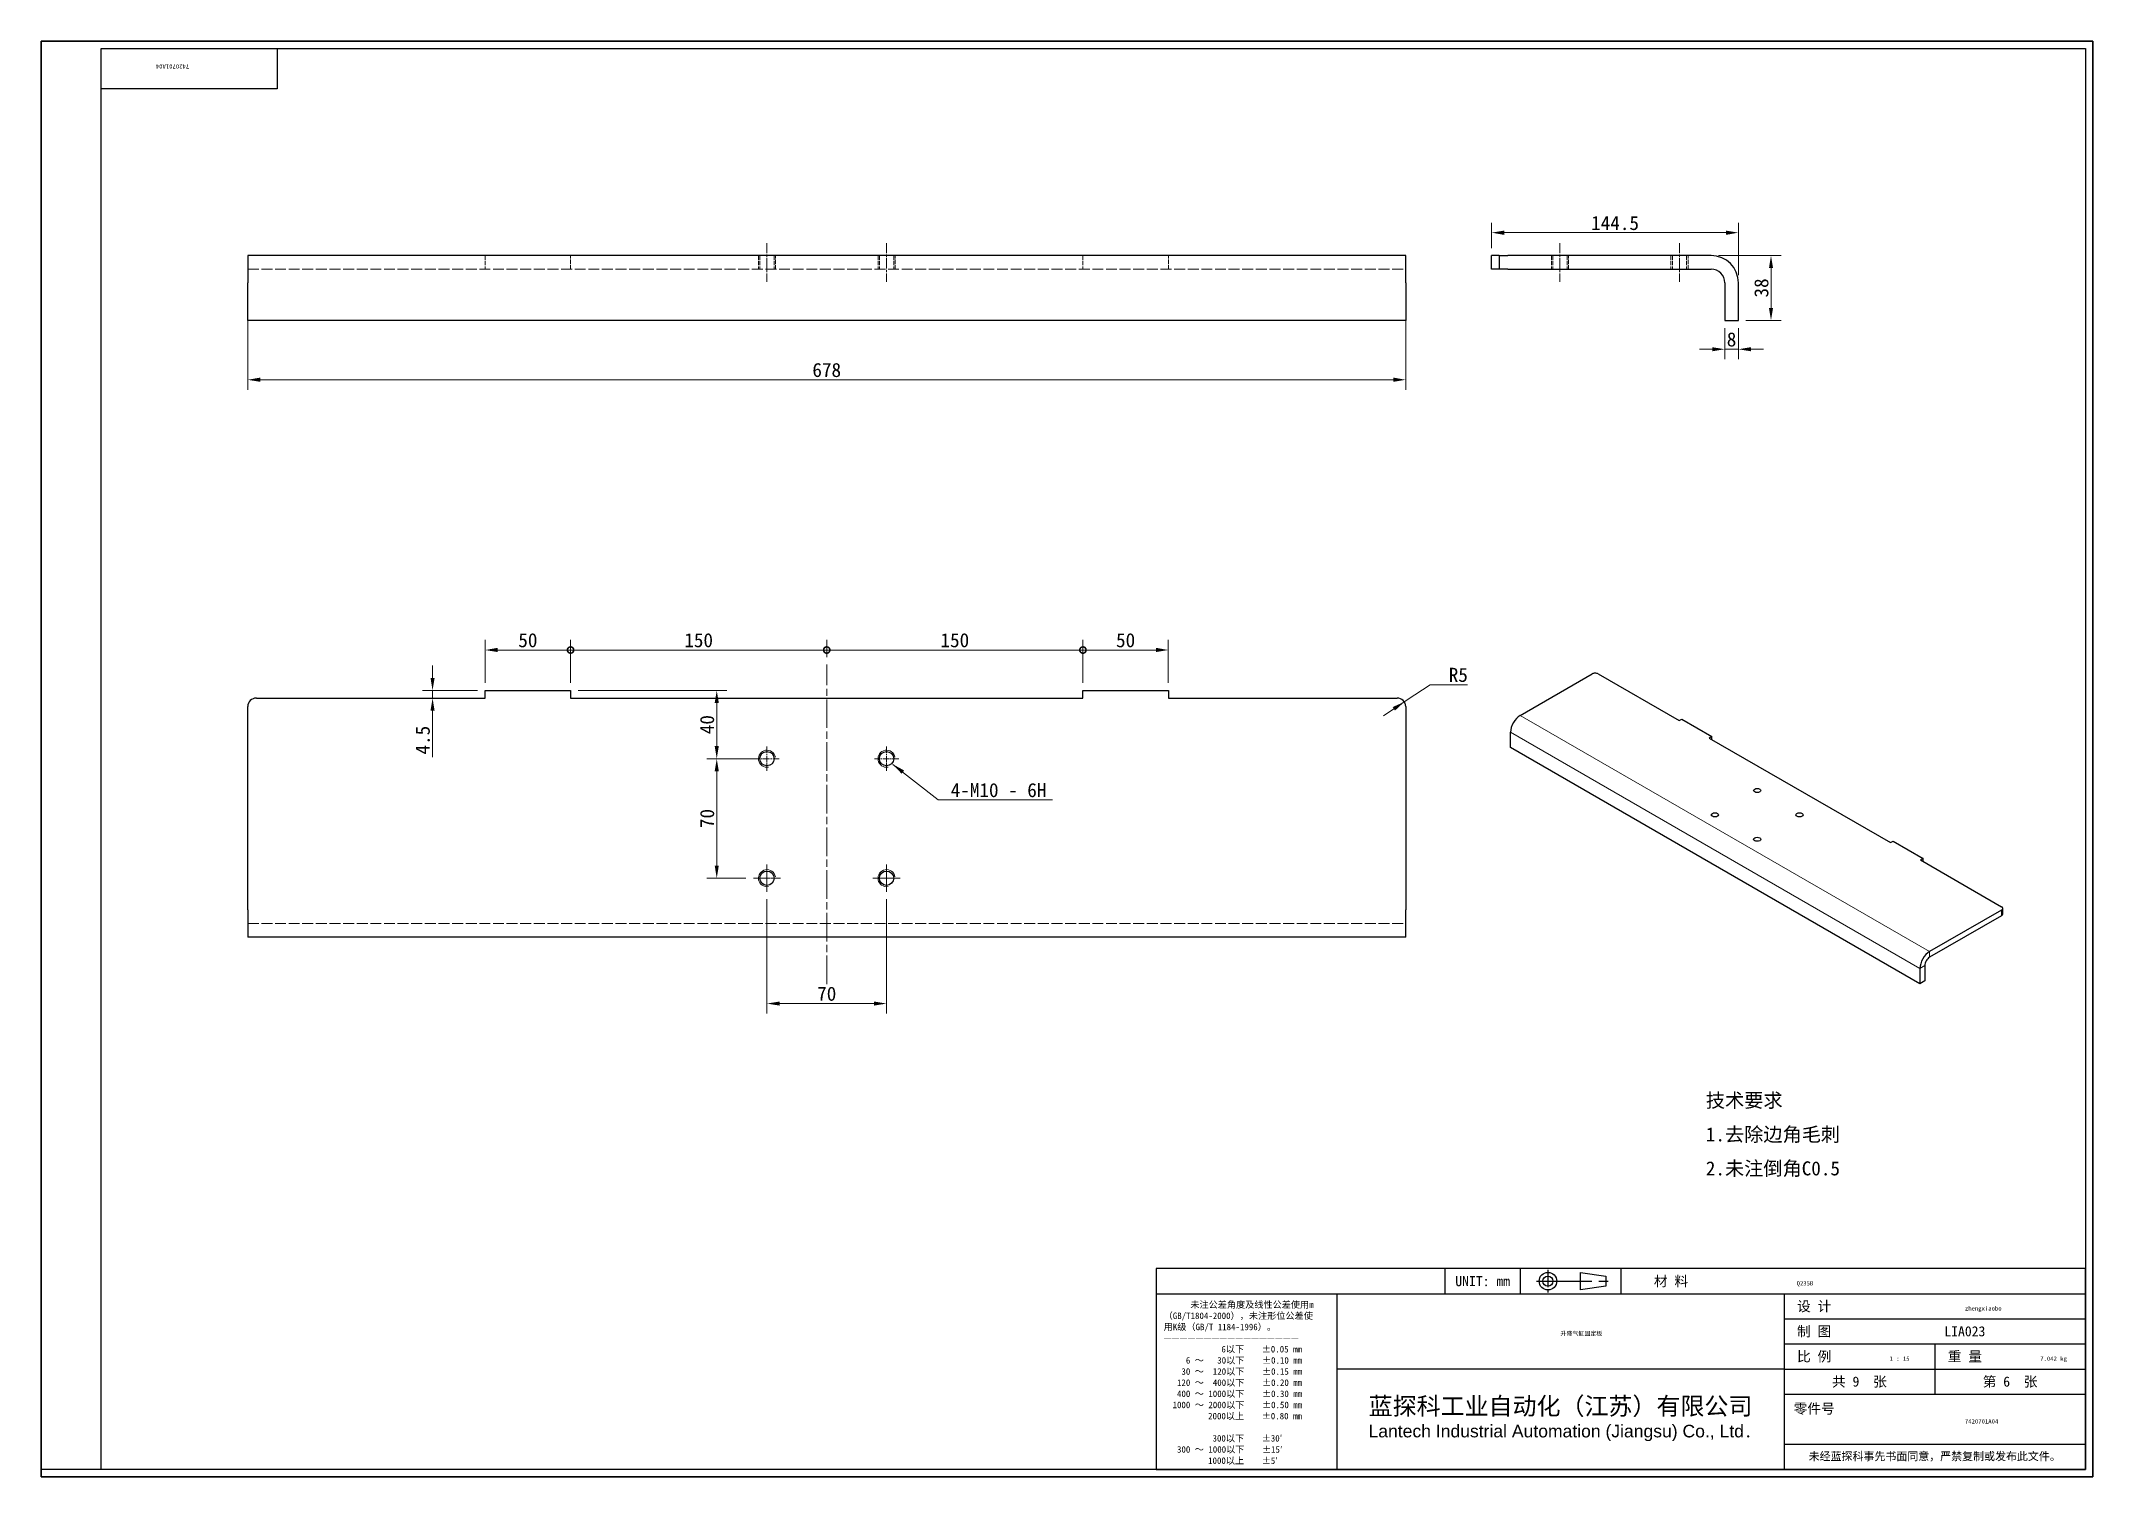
# Model space of a CAD drawing. Header units: millimetres. Extents: x 18 to 1219, y 16 to 857.
import ezdxf
from ezdxf.enums import TextEntityAlignment as Align

# ---------------------------------------------------------------- set-up
doc = ezdxf.new("R2018")
doc.units = ezdxf.units.MM
doc.header["$LTSCALE"] = 2.941176
doc.linetypes.add('CHAIN', pattern=[0.3543, 0.2362, -0.0295, 0.0591, -0.0295])
doc.linetypes.add('DASHED', pattern=[0.2067, 0.1654, -0.0413])
for name, color, linetype, lineweight in [('1', 7, 'Continuous', 18), ('可见 (ISO)', 7, 'Continuous', 25), ('可见窄的 (ISO)', 7, 'Continuous', 18), ('图框 (ISO)', 7, 'Continuous', 35), ('标题 (ISO)', 7, 'Continuous', 25)]:
    doc.layers.add(name, color=color, linetype=linetype, lineweight=lineweight)
for name, color, linetype, lineweight, true_color in [('中心标记 (ISO)', 1, 'CHAIN', 18, 0xff0000), ('中心线 (ISO)', 1, 'CHAIN', 18, 0xff0000), ('尺寸 (ISO)', 7, 'Continuous', 18, 0x008000), ('符号 (ISO)', 7, 'Continuous', 18, 0x008000), ('隐藏 (ISO)', 5, 'DASHED', 18, 0x0000ff)]:
    doc.layers.add(name, color=color, linetype=linetype, lineweight=lineweight, true_color=true_color)
doc.styles.get("Standard").update_dxf_attribs({"font": 'simfang.ttf'})
doc.styles.add('文本样式164', font='SimSun.ttf')
doc.styles.add('最新国标', font='simfang.ttf')
doc.styles.add('注释文本 (ISO)', font='simfang.ttf')
doc.styles.add('添加1', font='simfang.ttf')
doc.dimstyles.new('默认 (GB)', dxfattribs={"dimscale": 2.941176, "dimtxt": 2.8, "dimasz": 2.5, "dimexe": 2, "dimexo": 1.5, "dimgap": 0.5, "dimtad": 1, "dimtoh": 1, "dimdsep": 46, "dimtxsty": '最新国标', "dimcen": 0.09, "dimdle": 10, "dimclrd": 256, "dimclre": 256, "dimclrt": 256, "dimazin": 2, "dimtfac": 0.535714, "dimtdec": 3, "dimtmove": 0, "dimatfit": 3, "dimfxl": 0, "dimtolj": 1, "dimlwd": -1, "dimlwe": -1, "dimarcsym": 0})
doc.dimstyles.new('默认 (GB)$7', dxfattribs={"dimscale": 2.941176, "dimtxt": 2.8, "dimasz": 2.5, "dimexe": 2, "dimexo": 1.5, "dimgap": 0.5, "dimtad": 1, "dimtoh": 1, "dimdsep": 46, "dimtxsty": '最新国标', "dimcen": 0.09, "dimdle": 10, "dimclrd": 256, "dimclre": 256, "dimclrt": 256, "dimazin": 2, "dimtfac": 0.535714, "dimtdec": 3, "dimtmove": 0, "dimatfit": 3, "dimfxl": 0, "dimtolj": 1, "dimlwd": -1, "dimlwe": -1, "dimarcsym": 0})

# ---------------------------------------------------------------- blocks, each defined once
blk = doc.blocks.new('图框 最新国标')
at = {"layer": '图框 (ISO)'}
for p, q in [((6, 7), (6, 291.5)), ((6, 291.5), (414.5, 291.5)), ((414.5, 291.5), (414.5, 5.5)), ((6, 7), (6, 5.5)), ((6, 7), (6, 5.5)), ((414.5, 5.5), (6, 5.5))]:
    blk.add_line(p, q, dxfattribs=at)
at = {"layer": '图框 (ISO)', "color": 7, "linetype": 'Continuous', "lineweight": 25}
for p, q in [((18, 290), (413, 290)), ((18, 7), (18, 290)), ((18, 290), (413, 290)), ((53, 290), (53, 282)), ((413, 290), (413, 7)), ((413, 290), (413, 7)), ((53, 282), (18, 282)), ((413, 7), (6, 7)), ((413, 7), (18, 7))]:
    blk.add_line(p, q, dxfattribs=at)
at = {"layer": '图框 (ISO)', "lineweight": 30}
blk.add_attdef('零件代号', text='', height=2.5, rotation=180, dxfattribs=at).set_placement((35.5, 286), align=Align.MIDDLE_CENTER)
blk = doc.blocks.new('标题栏 最新国标')
at = {"layer": '标题 (ISO)'}
for p, q in [((381.98, -183.84), (196.98, -183.84)), ((196.98, -183.84), (196.98, -223.84)), ((254.48, -183.84), (254.48, -188.84)), ((269.48, -183.84), (269.48, -188.84)), ((281.48, -188.09), (281.48, -184.59)), ((281.48, -184.59), (286.48, -185.34)), ((286.48, -187.34), (281.48, -188.09)), ((286.48, -185.34), (286.48, -187.34)), ((289.48, -183.84), (289.48, -188.84)), ((381.98, -223.84), (381.98, -183.84)), ((383.48, -183.84), (383.48, -225.34)), ((196.98, -188.84), (381.98, -188.84)), ((232.98, -188.84), (232.98, -223.84)), ((321.98, -188.84), (321.98, -223.84)), ((321.98, -193.84), (381.98, -193.84)), ((321.98, -198.84), (381.98, -198.84)), ((351.98, -198.84), (351.98, -208.84)), ((321.98, -203.84), (232.98, -203.84)), ((321.98, -203.84), (381.98, -203.84)), ((321.98, -208.84), (381.98, -208.84)), ((321.98, -218.84), (381.98, -218.84)), ((196.98, -223.84), (381.98, -223.84)), ((383.48, -225.34), (196.98, -225.34))]:
    blk.add_line(p, q, dxfattribs=at)
at = {"layer": '标题 (ISO)', "linetype": 'CHAIN', "ltscale": 15.834605}
blk.add_line((272.73, -186.34), (286.98, -186.34), dxfattribs=at)
at = {"layer": '标题 (ISO)', "linetype": 'CHAIN', "ltscale": 5.000333}
blk.add_line((274.98, -184.09), (274.98, -188.59), dxfattribs=at)
at = {"layer": '标题 (ISO)'}
for radius in [1.75, 1]:
    blk.add_circle((274.98, -186.34), radius, dxfattribs=at)
at = {"layer": '1', "style": '文本样式164'}
for s, p in [('UNIT: mm', (261.98, -186.34)), ('材 料', (299.48, -186.34)), ('设 计', (327.98, -191.34)), ('制 图', (327.98, -196.34)), ('比 例', (327.98, -201.34)), ('重 量', (357.98, -201.34)), ('共 9  张', (336.98, -206.34)), ('第 6  张', (366.98, -206.34))]:
    blk.add_text(s, height=2, dxfattribs=at).set_placement(p, align=Align.MIDDLE_CENTER)
at = {"layer": '标题 (ISO)', "style": '注释文本 (ISO)'}
for s, insert, char_height, attachment_point, line_spacing_factor in [('\\fSimSun|b0|i0;{\\H1.3000;      未注公差角度及线性公差使用m\\P}\\fSimSun|b0|i0;{\\H1.3000;（GB/T1804-2000），未注形位公差使\\P}\\fSimSun|b0|i0;{\\H1.3000;用K级（GB/T 1184-1996）。\\P}\\fSimSun|b0|i0;{\\H1.3000;—————————————————\\P}\\fSimSun|b0|i0;{\\H1.3000;             6以下    ±0.05 mm\\P}\\fSimSun|b0|i0;{\\H1.3000;     6 ～   30以下    ±0.10 mm\\P}\\fSimSun|b0|i0;{\\H1.3000;    30 ～  120以下    ±0.15 mm\\P}\\fSimSun|b0|i0;{\\H1.3000;   120 ～  400以下    ±0.20 mm\\P}\\fSimSun|b0|i0;{\\H1.3000;   400 ～ 1000以下    ±0.30 mm\\P}\\fSimSun|b0|i0;{\\H1.3000;  1000 ～ 2000以下    ±0.50 mm\\P}\\fSimSun|b0|i0;{\\H1.3000;          2000以上    ±0.80 mm\\P}\\fSimSun|b0|i0;{\\H1.3000;\\P}\\fSimSun|b0|i0;{\\H1.3000;           300以下    ±30′\\P}\\fSimSun|b0|i0;{\\H1.3000;   300 ～ 1000以下    ±15′\\P}\\fSimSun|b0|i0;{\\H1.3000;          1000以上    ±5′}', (198.48, -206.63), 1.3, 4, 1.023913), ('\\pxsm0.94;\\fMicrosoft YaHei|b0|i0;{\\H3.5000;蓝探科工业自动化（江苏）有限公司\\P}\\fArial|b0|i0;{\\H2.5000;Lantech Industrial Automation (Jiangsu) Co., Ltd}\\fFangSong|b0|i0;{\\H2.5000;.}', (277.48, -213.84), 2, 5, 0.978695)]:
    blk.add_mtext(s, dxfattribs=dict(at, insert=insert, char_height=char_height, attachment_point=attachment_point, line_spacing_factor=line_spacing_factor))
at = {"layer": '标题 (ISO)', "attachment_point": 5, "style": '注释文本 (ISO)'}
for s, insert, char_height in [('\\fFangSong|b0|i0;LIA023', (357.98, -196.34), 2), ('\\fFangSong|b0|i0;零件号', (327.98, -211.84), 2), ('\\fSimSun|b0|i0;{\\H1.6000;未经蓝探科事先书面同意，严禁复制或发布此文件。}', (351.98, -221.34), 1.6)]:
    blk.add_mtext(s, dxfattribs=dict(at, insert=insert, char_height=char_height))
at = {"layer": '标题 (ISO)', "lineweight": 30, "flags": 104}
for tag, height, p in [('材料', 2, (324.48, -186.34)), ('设计人', 2, (357.98, -191.34)), ('库存编号', 3.5, (277.48, -196.34)), ('视图比例', 2, (342.98, -201.34)), ('质量\\P3;', 2, (372.98, -201.34)), ('零件代号', 3.5, (357.98, -213.84))]:
    blk.add_attdef(tag, text='', height=height, dxfattribs=at).set_placement(p, align=Align.MIDDLE_CENTER)
blk = doc.blocks.new('*D5')
at = {"layer": 'Defpoints', "color": 0, "transparency": 16777216}
for p in [(138.7, 723.7), (816.7, 723.7), (816.7, 658.9)]:
    blk.add_point(p, dxfattribs=at)
at = {"layer": '尺寸 (ISO)', "color": 116, "true_color": 0x00803f, "transparency": 16777216}
for p, q in [((138.7, 719.2), (138.7, 653.1)), ((816.7, 719.2), (816.7, 653.1)), ((146.1, 658.9), (809.4, 658.9))]:
    blk.add_line(p, q, dxfattribs=at)
for points in [[(146.1, 660.2), (146.1, 657.7), (138.7, 658.9)], [(809.4, 660.2), (809.4, 657.7), (816.7, 658.9)]]:
    blk.add_solid(points, dxfattribs=at)
at = {"layer": '尺寸 (ISO)', "transparency": 16777216, "insert": (477.7, 664.6), "char_height": 8.24, "attachment_point": 5, "style": '最新国标'}
blk.add_mtext('\\A1;678', dxfattribs=at)
blk = doc.blocks.new('*D6')
at = {"layer": 'Defpoints', "color": 0, "transparency": 16777216}
for p in [(1003.5, 693.7), (1011.5, 693.7), (1011.5, 676.8)]:
    blk.add_point(p, dxfattribs=at)
at = {"layer": '尺寸 (ISO)', "color": 116, "true_color": 0x00803f, "transparency": 16777216}
for p, q in [((1003.5, 689.2), (1003.5, 670.9)), ((1011.5, 689.2), (1011.5, 670.9)), ((996.2, 676.8), (988.8, 676.8)), ((1003.5, 676.8), (1011.5, 676.8)), ((1018.9, 676.8), (1026.2, 676.8))]:
    blk.add_line(p, q, dxfattribs=at)
for points in [[(996.2, 678), (996.2, 675.6), (1003.5, 676.8)], [(1018.9, 678), (1018.9, 675.6), (1011.5, 676.8)]]:
    blk.add_solid(points, dxfattribs=at)
at = {"layer": '尺寸 (ISO)', "transparency": 16777216, "insert": (1007.5, 682.5), "char_height": 8.24, "attachment_point": 5, "style": '最新国标'}
blk.add_mtext('\\A1;8', dxfattribs=at)
blk = doc.blocks.new('*D7')
at = {"layer": 'Defpoints', "color": 0, "transparency": 16777216}
for p in [(221, 472.4), (246.9, 472.4), (277.7, 476.9)]:
    blk.add_point(p, dxfattribs=at)
at = {"layer": '尺寸 (ISO)', "color": 116, "true_color": 0x00803f, "transparency": 16777216}
for p, q in [((246.9, 484.3), (246.9, 491.6)), ((273.3, 476.9), (241, 476.9)), ((246.9, 476.9), (246.9, 472.4)), ((246.9, 465.1), (246.9, 437.9))]:
    blk.add_line(p, q, dxfattribs=at)
for points in [[(245.7, 484.3), (248.1, 484.3), (246.9, 476.9)], [(245.7, 465.1), (248.1, 465.1), (246.9, 472.4)]]:
    blk.add_solid(points, dxfattribs=at)
at = {"layer": '尺寸 (ISO)', "transparency": 16777216, "insert": (241.2, 447.8), "char_height": 8.24, "attachment_point": 5, "rotation": 90, "style": '最新国标'}
blk.add_mtext('\\A1;4.5', dxfattribs=at)
blk = doc.blocks.new('*D8')
at = {"layer": 'Defpoints', "color": 0, "transparency": 16777216}
for p in [(815.9, 470.2), (811.7, 467.4)]:
    blk.add_point(p, dxfattribs=at)
at = {"layer": '尺寸 (ISO)', "color": 116, "true_color": 0x00803f, "transparency": 16777216}
for p, q in [((811.7, 467.4), (815.9, 470.2)), ((815.9, 470.2), (822, 474.3)), ((831, 480.3), (822, 474.3)), ((852.9, 480.3), (831, 480.3)), ((809.8, 466.1), (803.7, 462))]:
    blk.add_line(p, q, dxfattribs=at)
blk.add_solid([(809.1, 467.2), (810.4, 465.1), (815.9, 470.2)], dxfattribs=at)
at = {"layer": '尺寸 (ISO)', "transparency": 16777216, "insert": (847.5, 486), "char_height": 8.24, "attachment_point": 5, "style": '最新国标'}
blk.add_mtext('\\A1;R5', dxfattribs=at)
blk = doc.blocks.new('_DotSmall')
at = {"color": 0, "linetype": 'ByBlock', "const_width": 0.5}
blk.add_lwpolyline([(-0.0625, 0, 1), (0.0625, 0, 1)], format="xyb", close=True, dxfattribs=at)
blk = doc.blocks.new('*D9')
at = {"layer": 'Defpoints', "color": 0, "transparency": 16777216}
for p in [(327.7, 500.6), (277.7, 476.9), (327.7, 476.9)]:
    blk.add_point(p, dxfattribs=at)
at = {"layer": '尺寸 (ISO)', "color": 116, "true_color": 0x00803f, "transparency": 16777216}
for p, q in [((277.7, 481.4), (277.7, 506.5)), ((327.7, 481.4), (327.7, 506.5)), ((285.1, 500.6), (327.7, 500.6))]:
    blk.add_line(p, q, dxfattribs=at)
blk.add_solid([(285.1, 501.9), (285.1, 499.4), (277.7, 500.6)], dxfattribs=at)
at = {"layer": '尺寸 (ISO)', "color": 116, "true_color": 0x00803f, "transparency": 16777216, "xscale": 7.352941176470588, "yscale": 7.352941176470588, "zscale": 7.352941176470588}
blk.add_blockref('_DotSmall', (327.7, 500.6), dxfattribs=at)
at = {"layer": '尺寸 (ISO)', "transparency": 16777216, "insert": (302.7, 506.3), "char_height": 8.24, "attachment_point": 5, "style": '最新国标'}
blk.add_mtext('\\A1;50', dxfattribs=at)
blk = doc.blocks.new('*D11')
at = {"layer": 'Defpoints', "color": 0, "transparency": 16777216}
for p in [(477.7, 500.6), (477.7, 492), (327.7, 476.9)]:
    blk.add_point(p, dxfattribs=at)
at = {"layer": '尺寸 (ISO)', "color": 116, "true_color": 0x00803f, "transparency": 16777216}
for p, q in [((327.7, 481.4), (327.7, 506.5)), ((477.7, 496.4), (477.7, 506.5)), ((327.7, 500.6), (477.7, 500.6))]:
    blk.add_line(p, q, dxfattribs=at)
at = {"layer": '尺寸 (ISO)', "color": 116, "true_color": 0x00803f, "transparency": 16777216, "xscale": 7.352941176470588, "yscale": 7.352941176470588, "zscale": 7.352941176470588, "rotation": 180}
blk.add_blockref('_DotSmall', (327.7, 500.6), dxfattribs=at)
at = {"layer": '尺寸 (ISO)', "color": 116, "true_color": 0x00803f, "transparency": 16777216, "xscale": 7.352941176470588, "yscale": 7.352941176470588, "zscale": 7.352941176470588}
blk.add_blockref('_DotSmall', (477.7, 500.6), dxfattribs=at)
at = {"layer": '尺寸 (ISO)', "transparency": 16777216, "insert": (402.7, 506.3), "char_height": 8.24, "attachment_point": 5, "style": '最新国标'}
blk.add_mtext('\\A1;150', dxfattribs=at)
blk = doc.blocks.new('*D12')
at = {"layer": 'Defpoints', "color": 0, "transparency": 16777216}
for p in [(627.7, 500.6), (477.7, 492), (627.7, 476.9)]:
    blk.add_point(p, dxfattribs=at)
at = {"layer": '尺寸 (ISO)', "color": 116, "true_color": 0x00803f, "transparency": 16777216}
for p, q in [((477.7, 496.4), (477.7, 506.5)), ((627.7, 481.4), (627.7, 506.5)), ((477.7, 500.6), (627.7, 500.6))]:
    blk.add_line(p, q, dxfattribs=at)
at = {"layer": '尺寸 (ISO)', "color": 116, "true_color": 0x00803f, "transparency": 16777216, "xscale": 7.352941176470588, "yscale": 7.352941176470588, "zscale": 7.352941176470588, "rotation": 180}
blk.add_blockref('_DotSmall', (477.7, 500.6), dxfattribs=at)
at = {"layer": '尺寸 (ISO)', "color": 116, "true_color": 0x00803f, "transparency": 16777216, "xscale": 7.352941176470588, "yscale": 7.352941176470588, "zscale": 7.352941176470588}
blk.add_blockref('_DotSmall', (627.7, 500.6), dxfattribs=at)
at = {"layer": '尺寸 (ISO)', "transparency": 16777216, "insert": (552.7, 506.3), "char_height": 8.24, "attachment_point": 5, "style": '最新国标'}
blk.add_mtext('\\A1;150', dxfattribs=at)
blk = doc.blocks.new('*D13')
at = {"layer": 'Defpoints', "color": 0, "transparency": 16777216}
for p in [(677.7, 500.6), (627.7, 476.9), (677.7, 476.9)]:
    blk.add_point(p, dxfattribs=at)
at = {"layer": '尺寸 (ISO)', "color": 116, "true_color": 0x00803f, "transparency": 16777216}
for p, q in [((627.7, 481.4), (627.7, 506.5)), ((677.7, 481.4), (677.7, 506.5)), ((627.7, 500.6), (670.4, 500.6))]:
    blk.add_line(p, q, dxfattribs=at)
blk.add_solid([(670.4, 501.9), (670.4, 499.4), (677.7, 500.6)], dxfattribs=at)
at = {"layer": '尺寸 (ISO)', "color": 116, "true_color": 0x00803f, "transparency": 16777216, "xscale": 7.352941176470588, "yscale": 7.352941176470588, "zscale": 7.352941176470588, "rotation": 180}
blk.add_blockref('_DotSmall', (627.7, 500.6), dxfattribs=at)
at = {"layer": '尺寸 (ISO)', "transparency": 16777216, "insert": (652.7, 506.3), "char_height": 8.24, "attachment_point": 5, "style": '最新国标'}
blk.add_mtext('\\A1;50', dxfattribs=at)
blk = doc.blocks.new('*D14')
at = {"layer": 'Defpoints', "color": 0, "transparency": 16777216}
for p in [(327.7, 476.9), (413.3, 476.9), (442.7, 436.9)]:
    blk.add_point(p, dxfattribs=at)
at = {"layer": '尺寸 (ISO)', "color": 116, "true_color": 0x00803f, "transparency": 16777216}
for p, q in [((332.1, 476.9), (419.2, 476.9)), ((413.3, 444.3), (413.3, 469.6)), ((438.3, 436.9), (407.4, 436.9))]:
    blk.add_line(p, q, dxfattribs=at)
for points in [[(412.1, 469.6), (414.5, 469.6), (413.3, 476.9)], [(412.1, 444.3), (414.5, 444.3), (413.3, 436.9)]]:
    blk.add_solid(points, dxfattribs=at)
at = {"layer": '尺寸 (ISO)', "transparency": 16777216, "insert": (407.7, 456.9), "char_height": 8.24, "attachment_point": 5, "rotation": 90, "style": '最新国标'}
blk.add_mtext('\\A1;40', dxfattribs=at)
blk = doc.blocks.new('*D15')
at = {"layer": 'Defpoints', "color": 0, "transparency": 16777216}
for p in [(435.6, 436.9), (413.3, 366.9), (434.8, 366.9)]:
    blk.add_point(p, dxfattribs=at)
at = {"layer": '尺寸 (ISO)', "color": 116, "true_color": 0x00803f, "transparency": 16777216}
for p, q in [((431.2, 436.9), (407.4, 436.9)), ((413.3, 429.6), (413.3, 374.3)), ((430.4, 366.9), (407.4, 366.9))]:
    blk.add_line(p, q, dxfattribs=at)
for points in [[(412.1, 429.6), (414.5, 429.6), (413.3, 436.9)], [(412.1, 374.3), (414.5, 374.3), (413.3, 366.9)]]:
    blk.add_solid(points, dxfattribs=at)
at = {"layer": '尺寸 (ISO)', "transparency": 16777216, "insert": (407.7, 401.9), "char_height": 8.24, "attachment_point": 5, "rotation": 90, "style": '最新国标'}
blk.add_mtext('\\A1;70', dxfattribs=at)
blk = doc.blocks.new('*D16')
at = {"layer": 'Defpoints', "color": 0, "transparency": 16777216}
for p in [(442.7, 359), (512.7, 359), (512.7, 293.5)]:
    blk.add_point(p, dxfattribs=at)
at = {"layer": '尺寸 (ISO)', "color": 116, "true_color": 0x00803f, "transparency": 16777216}
for p, q in [((442.7, 354.6), (442.7, 287.6)), ((512.7, 354.6), (512.7, 287.6)), ((450.1, 293.5), (505.4, 293.5))]:
    blk.add_line(p, q, dxfattribs=at)
for points in [[(450.1, 294.7), (450.1, 292.3), (442.7, 293.5)], [(505.4, 294.7), (505.4, 292.3), (512.7, 293.5)]]:
    blk.add_solid(points, dxfattribs=at)
at = {"layer": '尺寸 (ISO)', "transparency": 16777216, "insert": (477.7, 299.2), "char_height": 8.24, "attachment_point": 5, "style": '最新国标'}
blk.add_mtext('\\A1;70', dxfattribs=at)
blk = doc.blocks.new('*D17')
at = {"layer": 'Defpoints', "color": 0, "transparency": 16777216}
for p in [(1011.5, 745.1), (867, 731.7), (1011.5, 715.7)]:
    blk.add_point(p, dxfattribs=at)
at = {"layer": '尺寸 (ISO)', "color": 116, "true_color": 0x00803f, "transparency": 16777216}
for p, q in [((867, 736.1), (867, 750.9)), ((874.4, 745.1), (1004.2, 745.1)), ((1011.5, 720.1), (1011.5, 750.9))]:
    blk.add_line(p, q, dxfattribs=at)
for points in [[(874.4, 746.3), (874.4, 743.8), (867, 745.1)], [(1004.2, 746.3), (1004.2, 743.8), (1011.5, 745.1)]]:
    blk.add_solid(points, dxfattribs=at)
at = {"layer": '尺寸 (ISO)', "transparency": 16777216, "insert": (939.3, 750.7), "char_height": 8.24, "attachment_point": 5, "style": '最新国标'}
blk.add_mtext('\\A1;144.5', dxfattribs=at)
blk = doc.blocks.new('*D18')
at = {"layer": 'Defpoints', "color": 0, "transparency": 16777216}
for p in [(995.5, 731.7), (1011.5, 693.7), (1030.6, 693.7)]:
    blk.add_point(p, dxfattribs=at)
at = {"layer": '尺寸 (ISO)', "color": 116, "true_color": 0x00803f, "transparency": 16777216}
for p, q in [((999.9, 731.7), (1036.5, 731.7)), ((1030.6, 724.3), (1030.6, 701)), ((1015.9, 693.7), (1036.5, 693.7))]:
    blk.add_line(p, q, dxfattribs=at)
for points in [[(1029.4, 724.3), (1031.8, 724.3), (1030.6, 731.7)], [(1029.4, 701), (1031.8, 701), (1030.6, 693.7)]]:
    blk.add_solid(points, dxfattribs=at)
at = {"layer": '尺寸 (ISO)', "transparency": 16777216, "insert": (1025, 712.7), "char_height": 8.24, "attachment_point": 5, "rotation": 90, "style": '最新国标'}
blk.add_mtext('\\A1;38', dxfattribs=at)

msp = doc.modelspace()

# ---------------------------------------------------------------- linework, layer by layer
at = {"layer": '中心标记 (ISO)', "ltscale": 5.386856}
for p, q in [((449.8487, 436.9417), (435.5903, 436.9417)), ((442.7195, 444.0709), (442.7195, 429.8125)), ((519.8487, 436.9417), (505.5903, 436.9417)), ((512.7195, 444.0709), (512.7195, 429.8125)), ((442.7195, 374.0709), (442.7195, 359.8125)), ((512.7195, 374.0709), (512.7195, 359.8125)), ((449.8487, 366.9417), (435.5903, 366.9417)), ((519.8487, 366.9417), (505.5903, 366.9417))]:
    msp.add_line(p, q, dxfattribs=at)
at = {"layer": '中心标记 (ISO)', "ltscale": 6.00042}
for p, q in [((442.7195, 374.8829), (442.7195, 359.0005)), ((512.7195, 374.8829), (512.7195, 359.0005)), ((450.6607, 366.9417), (434.7783, 366.9417)), ((520.6607, 366.9417), (504.7783, 366.9417))]:
    msp.add_line(p, q, dxfattribs=at)
at = {"layer": '中心线 (ISO)', "ltscale": 8.578422}
for p, q in [((442.7195, 739.0053), (442.7195, 716.2994)), ((512.7195, 739.0053), (512.7195, 716.2994)), ((907.0263, 739.0053), (907.0263, 716.2994)), ((977.0263, 739.0053), (977.0263, 716.2994))]:
    msp.add_line(p, q, dxfattribs=at)
at = {"layer": '中心线 (ISO)', "ltscale": 23.990969}
msp.add_line((477.7195, 304.9261), (477.7195, 492.033), dxfattribs=at)
at = {"layer": '可见 (ISO)'}
for p, q in [((816.7195, 731.6524), (138.7195, 731.6524)), ((138.7195, 731.6524), (138.7195, 715.6524)), ((816.7195, 715.6524), (816.7195, 731.6524)), ((871.5263, 731.6524), (867.0263, 731.6524)), ((867.0263, 723.6524), (867.0263, 731.6524)), ((871.5263, 723.6524), (867.0263, 723.6524)), ((871.5263, 731.6524), (876.5263, 731.6524)), ((871.5263, 731.6524), (871.5263, 723.6524)), ((876.5263, 723.6524), (871.5263, 723.6524)), ((995.5263, 731.6524), (876.5263, 731.6524)), ((876.5263, 723.6524), (995.5263, 723.6524)), ((138.7195, 693.6524), (138.7195, 715.6524)), ((816.7195, 715.6524), (816.7195, 693.6524)), ((1003.5263, 715.6524), (1003.5263, 693.6524)), ((1011.5263, 693.6524), (1011.5263, 715.6524)), ((816.7195, 693.6524), (138.7195, 693.6524)), ((1003.5263, 693.6524), (1011.5263, 693.6524)), ((883.7563, 462.3159), (925.8291, 486.6067)), ((929.3647, 486.6067), (976.7408, 459.254)), ((143.7195, 472.4417), (277.7195, 472.4417)), ((277.7195, 476.9417), (327.7195, 476.9417)), ((277.7195, 472.4417), (277.7195, 476.9417)), ((327.7195, 476.9417), (327.7195, 472.4417)), ((327.7195, 472.4417), (627.7195, 472.4417)), ((627.7195, 476.9417), (677.7195, 476.9417)), ((627.7195, 472.4417), (627.7195, 476.9417)), ((677.7195, 476.9417), (677.7195, 472.4417)), ((677.7195, 472.4417), (811.7195, 472.4417)), ((138.7195, 348.4417), (138.7195, 467.4417)), ((816.7195, 467.4417), (816.7195, 348.4417)), ((976.7408, 459.254), (978.3318, 460.1726)), ((978.3318, 460.1726), (996.0095, 449.9664)), ((878.0994, 443.5365), (878.0994, 452.5179)), ((996.0095, 449.9664), (994.4185, 449.0478)), ((994.4185, 449.0478), (1100.4845, 387.8106)), ((996.0095, 448.1293), (996.0095, 449.9664)), ((1117.8086, 305.1403), (878.0994, 443.5365)), ((1100.4845, 387.8106), (1102.0755, 388.7292)), ((1102.0755, 388.7292), (1119.7532, 378.5229)), ((1119.7532, 378.5229), (1118.1622, 377.6044)), ((1118.1622, 377.6044), (1165.5383, 350.2517)), ((1119.7532, 376.6858), (1119.7532, 378.5229)), ((138.7195, 348.4417), (138.7195, 332.4417)), ((816.7195, 332.4417), (816.7195, 348.4417)), ((1166.2706, 345.9651), (1166.2706, 349.2311)), ((1165.5383, 348.2105), (1123.4655, 323.9197)), ((1165.5383, 344.9445), (1123.4655, 320.6537)), ((816.7195, 332.4417), (138.7195, 332.4417)), ((1117.8086, 314.1218), (1117.8086, 305.1403)), ((1120.6371, 315.7548), (1120.6371, 306.7733)), ((1120.6371, 306.7733), (1117.8086, 305.1403))]:
    msp.add_line(p, q, dxfattribs=at)
for centre in [(442.7195, 436.9417), (512.7195, 436.9417), (442.7195, 366.9417), (512.7195, 366.9417)]:
    msp.add_circle(centre, 4.188, dxfattribs=at)
for centre, radius, start, end in [((995.5263, 715.6524), 16, 0, 90), ((995.5263, 715.6524), 8, 0, 90), ((143.7195, 467.4417), 5, 90, 180), ((811.7195, 467.4417), 5, 0, 90)]:
    msp.add_arc(centre, radius, start, end, dxfattribs=at)
for centre, major_axis, start_param, end_param in [((927.5969, 485.5861), (2.5, 0), 0.785398163, 2.35619449), ((883.7563, 455.7839), (4, 6.9282), 0.785398163, 2.35619449), ((1163.7706, 349.2311), (2.5, 0), 5.497787144, 7.068583471), ((1163.7706, 345.9651), (2.5, 0), 5.497787144, 6.283185307), ((1123.4655, 317.3878), (-4, -6.9282), 3.926990817, 5.497787144), ((1123.4655, 317.3878), (-2, -3.4641), 3.926990817, 5.497787144)]:
    msp.add_ellipse(centre, major_axis=major_axis, ratio=0.577350269, start_param=start_param, end_param=end_param, dxfattribs=at)
for centre in [(1022.526, 418.3272), (997.7772, 404.0385), (1047.2747, 404.0385), (1022.526, 389.7498)]:
    msp.add_ellipse(centre, major_axis=(-2.094, 0), ratio=0.577350269, dxfattribs=at)
at = {"layer": '可见窄的 (ISO)'}
for p, q in [((1123.4655, 323.9197), (883.7563, 462.3159)), ((1117.8086, 314.1218), (878.0994, 452.5179)), ((1165.5383, 348.2105), (1165.5383, 344.9445)), ((1120.6371, 315.7548), (1117.8086, 314.1218)), ((1123.4655, 320.6537), (1123.4655, 323.9197))]:
    msp.add_line(p, q, dxfattribs=at)
for centre in [(442.7195, 436.9417), (512.7195, 436.9417), (442.7195, 366.9417), (512.7195, 366.9417)]:
    msp.add_arc(centre, 5, 10, 280, dxfattribs=at)
at = {"layer": '隐藏 (ISO)', "ltscale": 13.120464}
for p, q in [((138.7195, 723.6524), (816.7195, 723.6524)), ((138.7195, 340.4417), (816.7195, 340.4417))]:
    msp.add_line(p, q, dxfattribs=at)
at = {"layer": '隐藏 (ISO)', "ltscale": 5.180675}
for p, q in [((277.7195, 731.6524), (277.7195, 723.6524)), ((327.7195, 723.6524), (327.7195, 731.6524)), ((437.7195, 731.6524), (437.7195, 723.6524)), ((438.5315, 731.6524), (438.5315, 723.6524)), ((446.9075, 731.6524), (446.9075, 723.6524)), ((447.7195, 723.6524), (447.7195, 731.6524)), ((507.7195, 731.6524), (507.7195, 723.6524)), ((508.5315, 731.6524), (508.5315, 723.6524)), ((516.9075, 731.6524), (516.9075, 723.6524)), ((517.7195, 723.6524), (517.7195, 731.6524)), ((627.7195, 731.6524), (627.7195, 723.6524)), ((677.7195, 723.6524), (677.7195, 731.6524)), ((902.0263, 731.6524), (902.0263, 723.6524)), ((902.8383, 731.6524), (902.8383, 723.6524)), ((911.2143, 731.6524), (911.2143, 723.6524)), ((912.0263, 723.6524), (912.0263, 731.6524)), ((972.0263, 731.6524), (972.0263, 723.6524)), ((972.8383, 731.6524), (972.8383, 723.6524)), ((981.2143, 731.6524), (981.2143, 723.6524)), ((982.0263, 723.6524), (982.0263, 731.6524))]:
    msp.add_line(p, q, dxfattribs=at)

# ---------------------------------------------------------------- block references
ref = msp.add_blockref('图框 最新国标', (0, 0), dxfattribs=dict(xscale=2.941176470588235, yscale=2.941176470588235, zscale=2.941176470588235))
lines = msp.add_mtext('7420701A04 ', dxfattribs={"layer": '图框 (ISO)', "insert": (104.4118, 841.1765), "char_height": 2.5, "attachment_point": 1, "rotation": 180})
ref.add_attrib('零件代号', '', (104.4118, 841.1765)).embed_mtext(lines)
ref = msp.add_blockref('标题栏 最新国标', (91.2279, 678.9538), dxfattribs=dict(xscale=2.941176470588235, yscale=2.941176470588235, zscale=2.941176470588235))
lines = msp.add_mtext('7420701A04 ', dxfattribs={"layer": '标题 (ISO)', "insert": (1144.1176, 50), "char_height": 2.5, "attachment_point": 1})
ref.add_attrib('零件代号', '', (1144.1176, 50), dxfattribs={"flags": 104}).embed_mtext(lines)
lines = msp.add_mtext('升降气缸固定板', dxfattribs={"layer": '标题 (ISO)', "insert": (907.3529, 101.4706), "char_height": 2.5, "attachment_point": 1})
ref.add_attrib('库存编号', '', (907.3529, 101.4706), dxfattribs={"flags": 104}).embed_mtext(lines)
lines = msp.add_mtext('7.042 kg', dxfattribs={"layer": '标题 (ISO)', "insert": (1188.2353, 86.7647), "char_height": 2.5, "attachment_point": 1})
ref.add_attrib('质量\\P3;', '', (1188.2353, 86.7647), dxfattribs={"flags": 104}).embed_mtext(lines)
lines = msp.add_mtext('1 : 15', dxfattribs={"layer": '标题 (ISO)', "insert": (1100, 86.7647), "char_height": 2.5, "attachment_point": 1})
ref.add_attrib('视图比例', '', (1100, 86.7647), dxfattribs={"flags": 104}).embed_mtext(lines)
lines = msp.add_mtext('zhengxiaobo', dxfattribs={"layer": '标题 (ISO)', "insert": (1144.1176, 116.1765), "char_height": 2.5, "attachment_point": 1})
ref.add_attrib('设计人', '', (1144.1176, 116.1765), dxfattribs={"flags": 104}).embed_mtext(lines)
lines = msp.add_mtext('Q235B', dxfattribs={"layer": '标题 (ISO)', "insert": (1045.5882, 130.8824), "char_height": 2.5, "attachment_point": 1})
ref.add_attrib('材料', '', (1045.5882, 130.8824), dxfattribs={"flags": 104}).embed_mtext(lines)

# ---------------------------------------------------------------- texts
at = {"layer": '符号 (ISO)'}
for s, insert, char_height, width, attachment_point, line_spacing_factor, style in [('4-M10 - 6H', (550.3018, 414.2958), 8.23529, 62.260752, 7, 0.49, '最新国标'), ('\\fFangSong|b0|i0;{\\H8.2353;技术要求\\P}\\fFangSong|b0|i0;{\\H8.2353;1.去除边角毛刺\\P}\\fFangSong|b0|i0;{\\H8.2353;2.未注倒角C0.5\\P}\\fSegoe UI|b0|i0;{\\H8.2353;\\P}', (992.4498, 206.426), 8.235294, 86.302028, 4, 1.451085, '添加1')]:
    msp.add_mtext(s, dxfattribs=dict(at, insert=insert, char_height=char_height, width=width, attachment_point=attachment_point, line_spacing_factor=line_spacing_factor, style=style))

# ---------------------------------------------------------------- dimensions: what is measured, and where the dimension line sits
at = {"layer": '尺寸 (ISO)', "color": 116, "true_color": 0x00803f}
dim = msp.add_linear_dim(base=(1011.5263, 745.0641), p1=(867.0263, 731.6524), p2=(1011.5263, 715.6524), dimstyle='默认 (GB)', override={"dimgap": 0.5, "dimtoh": 0, "dimdec": 2, "dimtol": 0, "dimlim": 0, "dimtp": 0, "dimtm": 0, "dimtdec": 3, "dimtofl": 0, "dimatfit": 1}, dxfattribs=at)
dim.commit()
dim.dimension.update_dxf_attribs({"geometry": '*D17', "text_midpoint": (939.2763, 745.0641), "dimtype": 160})
for base, p1, p2, angle, override, picture, middle in [((816.7195, 658.9465), (138.7195, 723.6524), (816.7195, 723.6524), 180, {"dimgap": 0.5, "dimtoh": 0, "dimdec": 2, "dimtol": 0, "dimlim": 0, "dimtp": 0, "dimtm": 0, "dimtdec": 3, "dimtofl": 0, "dimatfit": 1}, '*D5', (477.7195, 658.9465)), ((1030.6242, 693.6524), (995.5263, 731.6524), (1011.5263, 693.6524), 90, {"dimgap": 0.5, "dimtoh": 0, "dimdec": 2, "dimtol": 0, "dimlim": 0, "dimtp": 0, "dimtm": 0, "dimtdec": 3, "dimtofl": 0, "dimatfit": 1}, '*D18', (1030.6242, 712.6524)), ((1011.5263, 676.8226), (1003.5263, 693.6524), (1011.5263, 693.6524), 180, {"dimgap": 0.5, "dimtoh": 0, "dimdec": 2, "dimtol": 0, "dimlim": 0, "dimtp": 0, "dimtm": 0, "dimtdec": 3, "dimtofl": 1, "dimatfit": 1}, '*D6', (1007.5263, 676.8226)), ((327.7195, 500.6306), (277.7195, 476.9417), (327.7195, 476.9417), 180, {"dimgap": 0.5, "dimtoh": 0, "dimdec": 2, "dimblk2": 'DotSmall', "dimsah": 1, "dimdle": 0, "dimtol": 0, "dimlim": 0, "dimtp": 0, "dimtm": 0, "dimtdec": 3, "dimtofl": 0, "dimatfit": 1}, '*D9', (302.7195, 500.6306)), ((477.7195, 500.6306), (327.7195, 476.9417), (477.7195, 492.033), 180, {"dimgap": 0.5, "dimtoh": 0, "dimdec": 2, "dimblk1": 'DotSmall', "dimblk2": 'DotSmall', "dimsah": 1, "dimdle": 0, "dimtol": 0, "dimlim": 0, "dimtp": 0, "dimtm": 0, "dimtdec": 3, "dimtofl": 0, "dimatfit": 1}, '*D11', (402.7195, 500.6306)), ((627.7195, 500.6306), (477.7195, 492.033), (627.7195, 476.9417), 180, {"dimgap": 0.5, "dimtoh": 0, "dimdec": 2, "dimblk1": 'DotSmall', "dimblk2": 'DotSmall', "dimsah": 1, "dimdle": 0, "dimtol": 0, "dimlim": 0, "dimtp": 0, "dimtm": 0, "dimtdec": 3, "dimtofl": 0, "dimatfit": 1}, '*D12', (552.7195, 500.6306)), ((677.7195, 500.6306), (627.7195, 476.9417), (677.7195, 476.9417), 180, {"dimgap": 0.5, "dimtoh": 0, "dimdec": 2, "dimblk1": 'DotSmall', "dimsah": 1, "dimdle": 0, "dimtol": 0, "dimlim": 0, "dimtp": 0, "dimtm": 0, "dimtdec": 3, "dimtofl": 0, "dimatfit": 1}, '*D13', (652.7195, 500.6306)), ((246.9014, 472.4417), (277.7195, 476.9417), (220.9643, 472.4417), 270, {"dimgap": 0.5, "dimtoh": 0, "dimdec": 2, "dimse2": 1, "dimtol": 0, "dimlim": 0, "dimtp": 0, "dimtm": 0, "dimtdec": 3, "dimtofl": 1, "dimatfit": 1}, '*D7', (246.9014, 447.8181)), ((413.3077, 476.9417), (442.7195, 436.9417), (327.7195, 476.9417), 270, {"dimgap": 0.5, "dimtoh": 0, "dimdec": 2, "dimtol": 0, "dimlim": 0, "dimtp": 0, "dimtm": 0, "dimtdec": 3, "dimtofl": 0, "dimatfit": 1}, '*D14', (413.3077, 456.9417)), ((413.3077, 366.9417), (435.5903, 436.9417), (434.7783, 366.9417), 90, {"dimgap": 0.5, "dimtoh": 0, "dimdec": 2, "dimtol": 0, "dimlim": 0, "dimtp": 0, "dimtm": 0, "dimtdec": 3, "dimtofl": 0, "dimatfit": 1}, '*D15', (413.3077, 401.9417)), ((512.7195, 293.5194), (442.7195, 359.0005), (512.7195, 359.0005), 180, {"dimgap": 0.5, "dimtoh": 0, "dimdec": 2, "dimtol": 0, "dimlim": 0, "dimtp": 0, "dimtm": 0, "dimtdec": 3, "dimtofl": 0, "dimatfit": 1}, '*D16', (477.7195, 293.5194))]:
    dim = msp.add_linear_dim(base=base, p1=p1, p2=p2, angle=angle, dimstyle='默认 (GB)', override=override, dxfattribs=at)
    dim.commit()
    dim.dimension.update_dxf_attribs({"geometry": picture, "text_midpoint": middle, "dimtype": 160})
dim = msp.add_radius_dim(center=(811.7195, 467.4417), mpoint=(815.8765, 470.2201), dimstyle='默认 (GB)', override={"dimgap": 0.5, "dimtih": 1, "dimdec": 2, "dimlfac": 1, "dimcen": 0, "dimtol": 0, "dimlim": 0, "dimtp": 0, "dimtm": 0, "dimtdec": 3}, dxfattribs=at)
dim.commit()
dim.dimension.update_dxf_attribs({"geometry": '*D8', "text_midpoint": (847.4865, 480.3472), "dimtype": 164})

# ---------------------------------------------------------------- leaders
at = {"layer": '符号 (ISO)', "annotation_type": 0, "has_hookline": 1, "hookline_direction": 0, "text_width": 59.5765}
msp.add_leader([(516.4662, 433.6307), (542.9489, 412.9233), (550.3018, 412.9233)], dimstyle='默认 (GB)$7', override={"dimgap": 0, "dimtad": 1}, dxfattribs=at)

doc.saveas('drawing.dxf')
